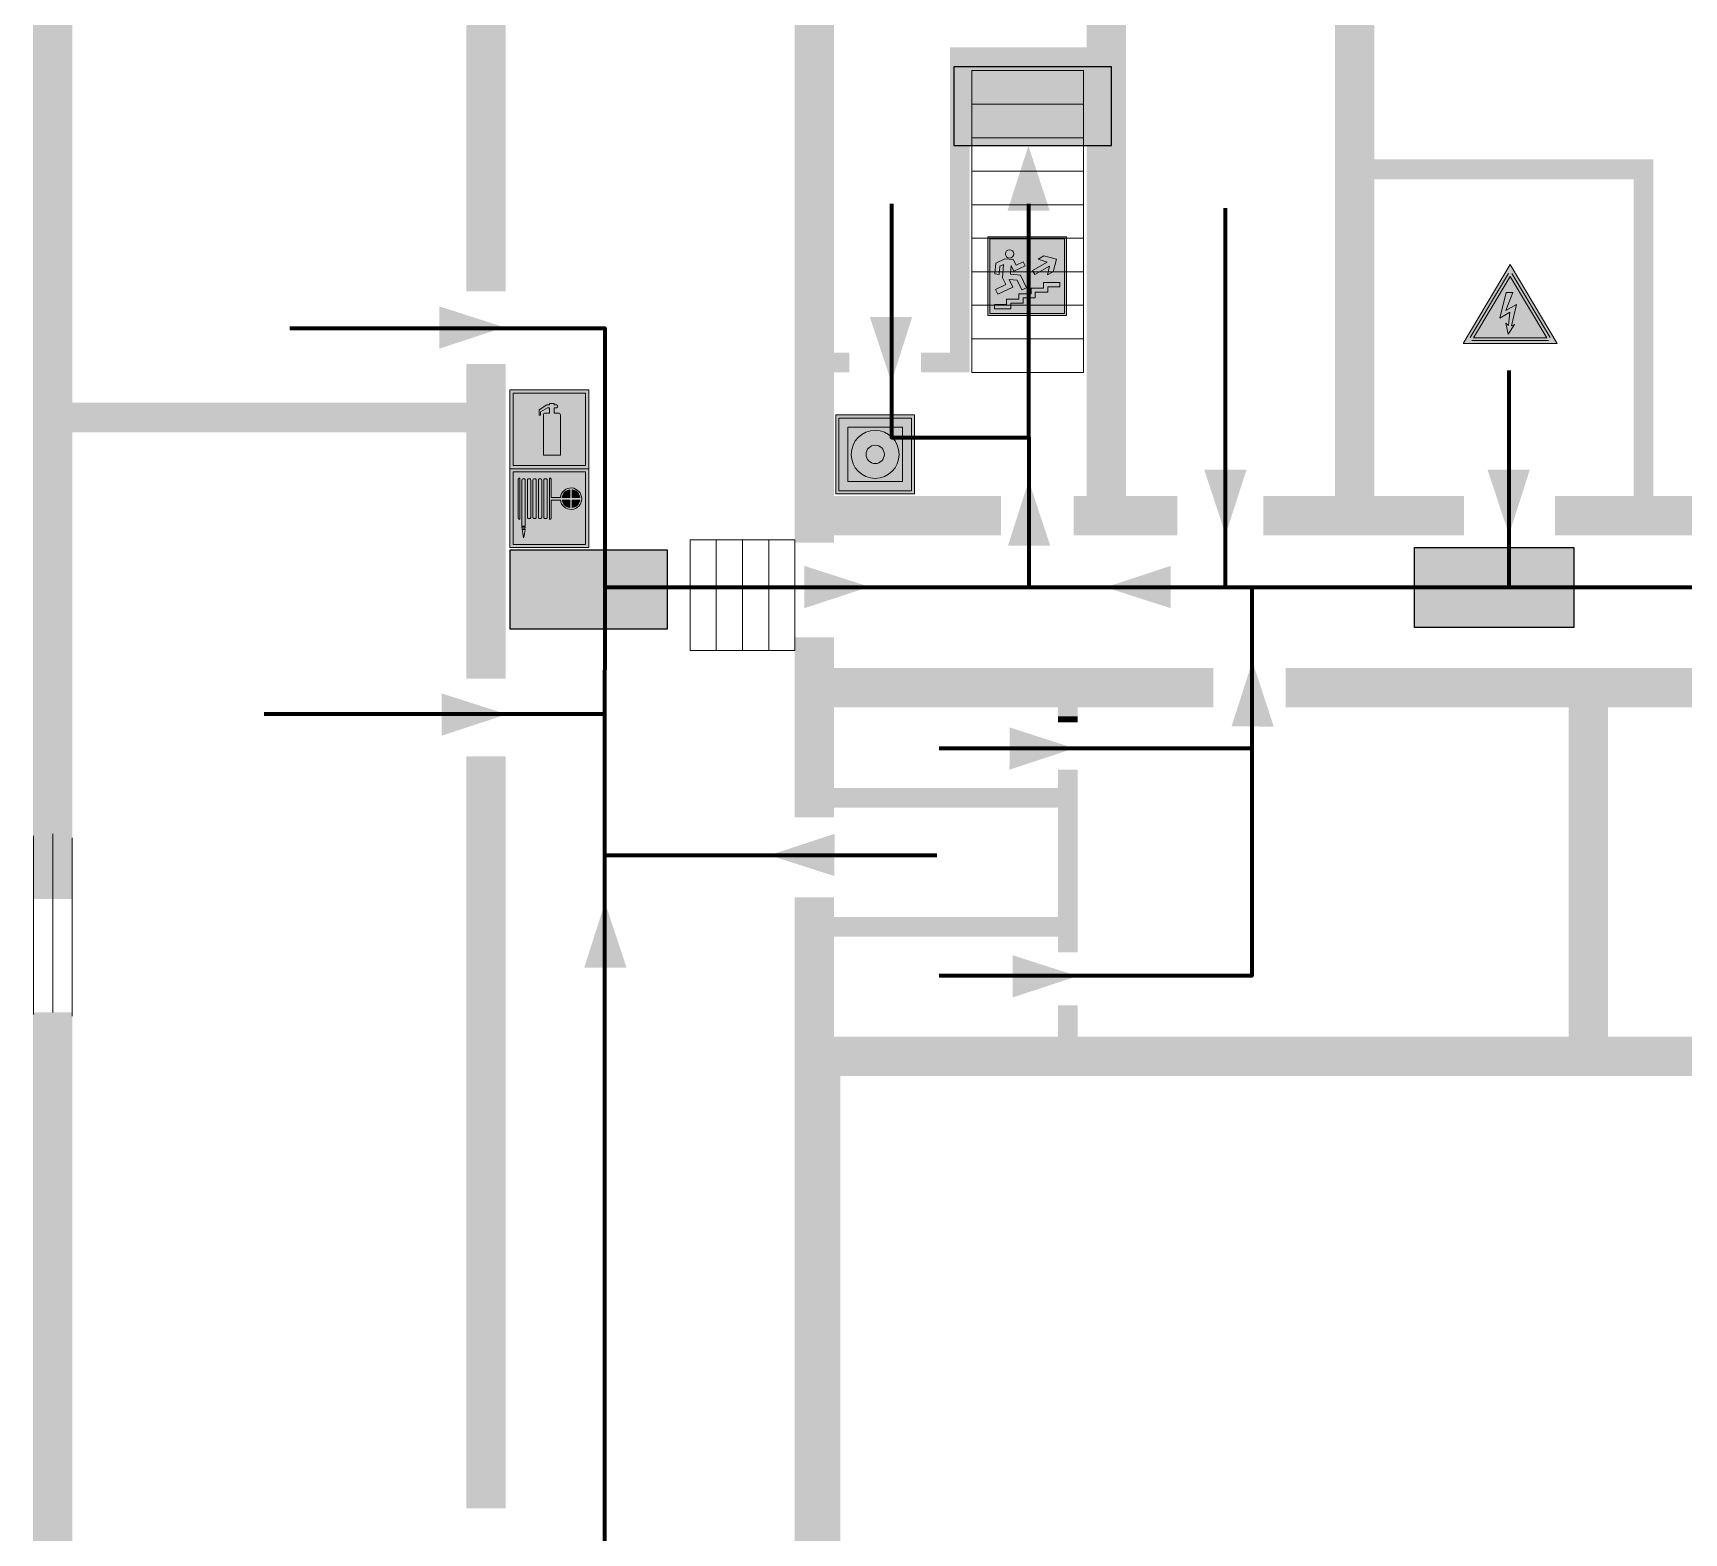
# Model space of a CAD drawing. Header units: millimetres. Extents: x 13810 to 67229, y 12374 to 21950.
# Drawn here: x 17937.4 to 18105, y 19979.2 to 20131.5 of the extents above; entities that cross this region are included whole.
import ezdxf

# ---------------------------------------------------------------- set-up
doc = ezdxf.new("R2010")
doc.units = ezdxf.units.MM
doc.layers.add('План_Штампы', color=7, linetype='Continuous')

# ---------------------------------------------------------------- blocks, each defined once
blk = doc.blocks.new('A$C32E8229D')
at = {"true_color": 0xffffff}
blk.add_hatch(color=7, dxfattribs=at).paths.add_polyline_path([(0, 0), (0, -8), (16, -8), (16, 0)])
h = blk.add_hatch(color=126)
h.paths.add_polyline_path([(0.2, -0.2), (15.8, -0.2), (15.8, -7.8), (0.2, -7.8)])
h.paths.add_polyline_path([(13.49, -2.05), (12.08, -2.05), (11.37, -2.63, 0.162397), (11.29, -2.84), (11.29, -3.63), (10.35, -3.63), (10.35, -4.05), (11.68, -4.05), (11.68, -3.48), (12.26, -4.28), (11.29, -5.1), (11.29, -6.78), (11.85, -6.78), (11.85, -5.44), (12.8, -4.64), (12.8, -5.94), (14.46, -5.94), (14.46, -5.39), (13.45, -5.39), (13.45, -3.97), (12.46, -2.59), (13.15, -2.59), (13.69, -3.34), (14.18, -3)], flags=16)
h.paths.add_polyline_path([(10.74, -1.82, 1), (11.8, -1.82, 1)], flags=16)
h.paths.add_polyline_path([(9.39, -3.59), (5.99, -3.59), (6.56, -3.03), (5.91, -3.03), (5.1, -3.83), (5.91, -4.64), (6.56, -4.64), (5.99, -4.09), (9.39, -4.09)], flags=16)
h.paths.add_polyline_path([(4.29, -1.08), (1.72, -1.08), (1.72, -6.6), (4.29, -6.6)], flags=16)
at = {"color": 126}
blk.add_lwpolyline([(16, -8), (0, -8), (0, 0), (16, 0)], close=True, dxfattribs=at)
blk = doc.blocks.new('вверх')
at = {"lineweight": 0, "true_color": 0xffffff}
h = blk.add_hatch(color=7, dxfattribs=at)
h.dxf.hatch_style = 1
h.paths.add_polyline_path([(40999.03, -4475.37), (41000.53, -4474.51), (40999.62, -4474.22), (41000.2, -4473.88), (41001.48, -4474.22), (41001.13, -4475.49), (41000.55, -4475.82), (41000.76, -4474.91), (40999.27, -4475.77)], flags=0)
h.paths.add_polyline_path([(40998.09, -4474.5), (40998.28, -4474.89), (40997.14, -4475.43), (40996.89, -4474.92), (40996.87, -4474.87), (40996.8, -4475.75), (40997.81, -4475.85), (40998.41, -4477.11), (40997.94, -4477.33), (40997.47, -4476.34), (40996.66, -4476.28), (40997.03, -4477.06), (40995.52, -4477.78), (40995.29, -4477.28), (40996.32, -4476.79), (40996, -4476.11), (40996.09, -4474.77), (40995.72, -4474.94), (40995.64, -4475.77), (40995.2, -4475.72), (40995.3, -4474.63), (40995.33, -4474.61), (40996.23, -4474.19), (40997.09, -4474.25), (40997.37, -4474.84)], flags=0)
h.paths.add_polyline_path([(40997.14, -4473.68, -1), (40996.29, -4473.68, -1)], flags=0)
h.paths.add_polyline_path([(41000.58, -4477.58), (41000.58, -4477.03), (41001.81, -4477.03), (41001.81, -4476.6), (41000.15, -4476.6), (41000.15, -4477.16), (40998.9, -4477.16), (40998.9, -4477.72), (40997.65, -4477.72), (40997.65, -4478.27), (40996.41, -4478.27), (40996.41, -4478.82), (40995.17, -4478.82), (40995.17, -4479.25), (40995.41, -4479.25), (40996.84, -4479.25), (40996.84, -4478.69), (40998.09, -4478.69), (40998.09, -4478.13), (40999.32, -4478.13), (40999.32, -4477.58)], flags=0)
h.paths.add_polyline_path([(41002.49, -4471.94), (40994.49, -4471.94), (40994.49, -4479.94), (41002.49, -4479.94)])
h.paths.add_polyline_path([(41002.28, -4479.72), (40994.69, -4479.72), (40994.69, -4472.14), (41002.28, -4472.14)], flags=16)
h.paths.add_polyline_path([(41001.81, -4476.6), (41001.81, -4477.03), (41000.58, -4477.03), (41000.58, -4477.58), (40999.32, -4477.58), (40999.32, -4478.13), (40998.09, -4478.13), (40998.09, -4478.69), (40996.84, -4478.69), (40996.84, -4479.25), (40995.17, -4479.25), (40995.17, -4478.82), (40996.41, -4478.82), (40996.41, -4478.27), (40997.65, -4478.27), (40997.65, -4477.72), (40998.9, -4477.72), (40998.9, -4477.16), (41000.15, -4477.16), (41000.15, -4476.6)], flags=0)
at = {"lineweight": 0}
h = blk.add_hatch(color=126, dxfattribs=at)
h.dxf.hatch_style = 1
h.paths.add_polyline_path([(40994.69, -4479.72), (41002.28, -4479.72), (41002.28, -4472.14), (40994.69, -4472.14)])
h.paths.add_polyline_path([(40999.03, -4475.37), (41000.53, -4474.51), (40999.62, -4474.22), (41000.2, -4473.88), (41001.48, -4474.22), (41001.13, -4475.49), (41000.55, -4475.82), (41000.76, -4474.91), (40999.27, -4475.77)], flags=16)
h.paths.add_polyline_path([(40997.09, -4474.25), (40997.37, -4474.84), (40998.09, -4474.5), (40998.28, -4474.89), (40997.14, -4475.43), (40996.89, -4474.92), (40996.87, -4474.87), (40996.8, -4475.75), (40997.81, -4475.85), (40998.41, -4477.11), (40997.94, -4477.33), (40997.47, -4476.34), (40996.66, -4476.28), (40997.03, -4477.06), (40995.52, -4477.78), (40995.29, -4477.28), (40996.32, -4476.79), (40996, -4476.11), (40996.09, -4474.77), (40995.72, -4474.94), (40995.64, -4475.77), (40995.2, -4475.72), (40995.3, -4474.63), (40995.33, -4474.61), (40996.23, -4474.19)], flags=16)
h.paths.add_polyline_path([(40996.29, -4473.68, -1), (40997.14, -4473.68, -1)], flags=16)
h.paths.add_polyline_path([(40997.65, -4477.72), (40998.9, -4477.72), (40998.9, -4477.16), (41000.15, -4477.16), (41000.15, -4476.6), (41001.81, -4476.6), (41001.81, -4477.03), (41000.58, -4477.03), (41000.58, -4477.58), (40999.32, -4477.58), (40999.32, -4478.13), (40998.09, -4478.13), (40998.09, -4478.69), (40996.84, -4478.69), (40996.84, -4479.25), (40995.17, -4479.25), (40995.17, -4478.82), (40996.41, -4478.82), (40996.41, -4478.27), (40997.65, -4478.27)], flags=16)
at = {"lineweight": 0, "true_color": 0xffffff}
h = blk.add_hatch(color=7, dxfattribs=at)
h.dxf.hatch_style = 1
h.paths.add_polyline_path([(40997.14, -4473.68, 1), (40996.29, -4473.68, 1)])
h.paths.add_polyline_path([(40998.28, -4474.89), (40998.09, -4474.5), (40997.37, -4474.84), (40997.09, -4474.25), (40996.23, -4474.19), (40995.33, -4474.61), (40995.3, -4474.63), (40995.2, -4475.72), (40995.64, -4475.77), (40995.72, -4474.94), (40996.09, -4474.77), (40996, -4476.11), (40996.32, -4476.79), (40995.29, -4477.28), (40995.52, -4477.78), (40997.03, -4477.06), (40996.66, -4476.28), (40997.47, -4476.34), (40997.94, -4477.33), (40998.41, -4477.11), (40997.81, -4475.85), (40996.8, -4475.75), (40996.87, -4474.87), (40996.89, -4474.92), (40997.14, -4475.43)])
h.paths.add_polyline_path([(40998.09, -4478.13), (40999.32, -4478.13), (40999.32, -4477.58), (41000.58, -4477.58), (41000.58, -4477.03), (41001.81, -4477.03), (41001.81, -4476.6), (41000.15, -4476.6), (41000.15, -4477.16), (40998.9, -4477.16), (40998.9, -4477.72), (40997.65, -4477.72), (40997.65, -4478.27), (40996.41, -4478.27), (40996.41, -4478.82), (40995.17, -4478.82), (40995.17, -4479.25), (40995.41, -4479.25), (40996.84, -4479.25), (40996.84, -4478.69), (40998.09, -4478.69)])
h.paths.add_polyline_path([(40999.03, -4475.37), (40999.27, -4475.77), (41000.76, -4474.91), (41000.55, -4475.82), (41001.13, -4475.49), (41001.48, -4474.22), (41000.2, -4473.88), (40999.62, -4474.22), (41000.53, -4474.51)])
at = {"color": 126, "lineweight": 0}
for points in [[(40994.49, -4471.94), (41002.49, -4471.94), (41002.49, -4479.94), (40994.49, -4479.94)], [(40994.69, -4472.14), (41002.28, -4472.14), (41002.28, -4479.72), (40994.69, -4479.72)]]:
    blk.add_lwpolyline(points, close=True, dxfattribs=at)
for points in [[(40996.89, -4474.92), (40997.14, -4475.43), (40998.28, -4474.89), (40998.09, -4474.5), (40997.37, -4474.84), (40997.09, -4474.25), (40996.23, -4474.19), (40995.33, -4474.61), (40995.3, -4474.63), (40995.2, -4475.72), (40995.64, -4475.77), (40995.72, -4474.94), (40996.09, -4474.77), (40996, -4476.11), (40996.32, -4476.79), (40995.29, -4477.28), (40995.52, -4477.78), (40997.03, -4477.06), (40996.66, -4476.28), (40997.47, -4476.34), (40997.94, -4477.33), (40998.41, -4477.11), (40997.81, -4475.85), (40996.8, -4475.75), (40996.87, -4474.87), (40996.89, -4474.92)], [(41001.48, -4474.22), (41001.13, -4475.49), (41000.55, -4475.82), (41000.76, -4474.91), (40999.27, -4475.77), (40999.03, -4475.37), (41000.53, -4474.51), (40999.62, -4474.22), (41000.2, -4473.88), (41001.48, -4474.22)], [(40995.41, -4479.25), (40995.17, -4479.25), (40995.17, -4478.82), (40996.41, -4478.82), (40996.41, -4478.27), (40997.65, -4478.27), (40997.65, -4477.72), (40998.9, -4477.72), (40998.9, -4477.16), (41000.15, -4477.16), (41000.15, -4476.6), (41001.81, -4476.6), (41001.81, -4477.03), (41000.58, -4477.03), (41000.58, -4477.58), (40999.32, -4477.58), (40999.32, -4478.13), (40998.09, -4478.13), (40998.09, -4478.69), (40996.84, -4478.69), (40996.84, -4479.25), (40995.17, -4479.25)]]:
    blk.add_lwpolyline(points, dxfattribs=at)
blk.add_circle((40996.71, -4473.68), 0.426, dxfattribs=at)
blk = doc.blocks.new('A$C7B4425F7')
at = {"true_color": 0xffffff}
blk.add_hatch(color=7, dxfattribs=at).paths.add_polyline_path([(0, 0), (-16, 0), (-16, -8), (0, -8)])
h = blk.add_hatch(color=126)
h.paths.add_polyline_path([(-0.2, -0.2), (-15.8, -0.2), (-15.8, -7.8), (-0.2, -7.8)])
h.paths.add_polyline_path([(-11.76, -2.03), (-11.76, -3.66), (-11.17, -3.66, -0.568275), (-11.17, -6.18), (-12.58, -6.18), (-12.58, -2.03)], flags=16)
h.paths.add_polyline_path([(-13.33, -4.12, -0.495768), (-13.59, -6.18), (-15.03, -6.18), (-15.03, -2.03), (-13.59, -2.03, -0.487973)], flags=16)
h.paths.add_polyline_path([(-10.25, -2.03), (-9.48, -2.03), (-9.48, -6.18), (-10.25, -6.18)], flags=16)
h.paths.add_polyline_path([(-13.84, -3.69), (-14.24, -3.69), (-14.24, -3.03), (-13.9, -3.03, -0.692621)], flags=0)
h.paths.add_polyline_path([(-9.15, -2.03), (-8.4, -2.03), (-8.04, -3.07), (-7.68, -2.03), (-6.93, -2.03), (-7.64, -4.1), (-6.93, -6.18), (-7.68, -6.18), (-8.04, -5.14), (-8.4, -6.18), (-9.15, -6.18), (-8.44, -4.1)], flags=16)
h.paths.add_polyline_path([(-11.76, -4.46), (-11.42, -4.46, -0.692621), (-11.36, -5.12), (-11.76, -5.12)], flags=0)
h.paths.add_polyline_path([(-13.9, -5.2), (-14.24, -5.2), (-14.24, -4.55), (-13.84, -4.55, -0.708038)], flags=0)
edge = h.paths.add_edge_path(flags=16)
edge.add_ellipse((-5.51, -4.08), major_axis=(0, 2.05), ratio=0.586184, start_angle=0, end_angle=360)
edge = h.paths.add_edge_path(flags=0)
edge.add_ellipse((-5.51, -4.08), major_axis=(0, 1.14), ratio=0.454828, start_angle=0, end_angle=360)
h.paths.add_polyline_path([(-4.13, -4.96, 0.377264), (-3.48, -4.52, 0.0555), (-3.16, -2.03), (-1.66, -2.03), (-1.66, -4.96), (-0.96, -4.96), (-0.96, -7.01), (-1.75, -7.01), (-1.75, -6.18), (-3.3, -6.18), (-3.3, -7.02), (-4.13, -7.02)], flags=16)
h.paths.add_polyline_path([(-2.73, -2.91), (-2.28, -2.91), (-2.28, -4.96), (-3.05, -4.96, 0.079136)], flags=0)
at = {"color": 126}
blk.add_lwpolyline([(-16, -8), (0, -8), (0, 0), (-16, 0)], close=True, dxfattribs=at)
blk = doc.blocks.new('A$C54414219')
at = {"true_color": 0xffffff}
h = blk.add_hatch(color=7, dxfattribs=at)
h.paths.add_polyline_path([(2.39, -9.45), (2.39, -18.3), (11.23, -18.3), (11.23, -9.45)], flags=0)
h.paths.add_polyline_path([(10.71, -13.87, -1), (2.92, -13.87, -1)], flags=0)
h.paths.add_polyline_path([(8.3, -13.87, -1), (5.33, -13.87, -1)], flags=0)
h.paths.add_polyline_path([(0.41, -7.47), (0.41, -20.27), (13.21, -20.27), (13.21, -7.47)])
h.paths.add_polyline_path([(0.92, -19.77), (12.71, -19.77), (12.71, -7.98), (0.92, -7.98)], flags=16)
h.paths.add_polyline_path([(11.23, -9.45), (11.23, -18.3), (2.39, -18.3), (2.39, -9.45)], flags=0)
at = {"lineweight": 5}
h = blk.add_hatch(color=242, dxfattribs=at)
h.paths.add_polyline_path([(12.71, -7.98), (0.92, -7.98), (0.92, -19.77), (12.71, -19.77)])
h.paths.add_polyline_path([(11.23, -18.3), (2.39, -18.3), (2.39, -9.45), (11.23, -9.45)], flags=16)
h.paths.add_polyline_path([(10.71, -13.87, -1), (2.92, -13.87, -1)], flags=0)
h.paths.add_polyline_path([(8.3, -13.87, -1), (5.33, -13.87, -1)], flags=0)
at = {"true_color": 0xffffff}
h = blk.add_hatch(color=7, dxfattribs=at)
h.paths.add_polyline_path([(2.39, -9.45), (2.39, -18.3), (11.23, -18.3), (11.23, -9.45)])
h.paths.add_polyline_path([(10.71, -13.87, -1), (2.92, -13.87, -1)], flags=16)
h.paths.add_polyline_path([(8.3, -13.87, -1), (5.33, -13.87, -1)], flags=0)
at = {"lineweight": 5}
h = blk.add_hatch(color=242, dxfattribs=at)
h.paths.add_polyline_path([(2.92, -13.87, 1), (10.71, -13.87, 1)])
h.paths.add_polyline_path([(8.3, -13.87, -1), (5.33, -13.87, -1)], flags=16)
at = {"color": 242, "lineweight": 5}
for p, q in [((0.41, -20.27), (0.41, -7.47)), ((0.41, -7.47), (13.21, -7.47)), ((0.41, -7.47), (13.21, -7.47)), ((13.21, -20.27), (13.21, -7.47)), ((0.41, -20.27), (13.21, -20.27))]:
    blk.add_line(p, q, dxfattribs=at)
for points in [[(0.92, -7.98), (12.71, -7.98), (12.71, -19.77), (0.92, -19.77)], [(2.39, -9.45), (11.23, -9.45), (11.23, -18.3), (2.39, -18.3)]]:
    blk.add_lwpolyline(points, close=True, dxfattribs=at)
for radius in [3.89, 1.49]:
    blk.add_circle((6.81, -13.87), radius, dxfattribs=at)
blk = doc.blocks.new('A$C3E6D3DDE')
at = {"lineweight": 5}
h = blk.add_hatch(color=40, dxfattribs=at)
h.paths.add_polyline_path([(24.1, 1.45), (16.46, -11.35), (31.74, -11.35)])
h.paths.add_polyline_path([(24.09, -0.46), (30.03, -10.41), (18.14, -10.41)], flags=16)
h.paths.add_polyline_path([(24.54, -3.08), (23.41, -6.02), (25.13, -5.01), (24.33, -8.5), (24.82, -8.27), (23.79, -9.86), (23.4, -8.04), (23.8, -8.43), (24.04, -6.29), (22.39, -7.25), (23.44, -3.08)], flags=0)
h = blk.add_hatch(color=256, dxfattribs=at)
h.paths.add_polyline_path([(24.37, 0.03, 0.567511), (23.82, 0.03), (17.59, -10.4, 0.582454), (17.86, -10.88), (30.32, -10.88, 0.582149), (30.6, -10.4)])
h.paths.add_polyline_path([(24.09, -0.46), (18.14, -10.41), (30.03, -10.41)], flags=16)
h.paths.add_polyline_path([(24.54, -3.08), (23.41, -6.02), (25.13, -5.01), (24.33, -8.5), (24.82, -8.27), (23.79, -9.86), (23.4, -8.04), (23.8, -8.43), (24.04, -6.29), (22.39, -7.25), (23.44, -3.08)], flags=0)
h = blk.add_hatch(color=40, dxfattribs=at)
h.paths.add_polyline_path([(24.09, -0.46), (18.14, -10.41), (30.03, -10.41)])
h.paths.add_polyline_path([(24.82, -8.27), (23.79, -9.86), (23.4, -8.04), (23.8, -8.43), (24.04, -6.29), (22.39, -7.25), (23.44, -3.08), (24.54, -3.08), (23.41, -6.02), (25.13, -5.01), (24.33, -8.5)], flags=16)
at = {"color": 40, "lineweight": 5}
for p, q in [((16.46, -11.35), (24.1, 1.45)), ((24.1, 1.45), (31.74, -11.35))]:
    blk.add_line(p, q, dxfattribs=at)
at = {"lineweight": 5}
for p, q in [((17.59, -10.4), (23.82, 0.03)), ((24.37, 0.03), (30.6, -10.4)), ((18.14, -10.41), (24.09, -0.46)), ((24.09, -0.46), (30.03, -10.41)), ((23.44, -3.08), (22.39, -7.25)), ((23.41, -6.02), (24.54, -3.08)), ((25.13, -5.01), (23.41, -6.02)), ((24.54, -3.08), (23.44, -3.08)), ((24.33, -8.5), (25.13, -5.01)), ((22.39, -7.25), (24.04, -6.29)), ((23.8, -8.43), (23.4, -8.04)), ((23.4, -8.04), (23.79, -9.86)), ((24.04, -6.29), (23.8, -8.43)), ((18.14, -10.41), (30.03, -10.41)), ((23.79, -9.86), (24.82, -8.27)), ((24.82, -8.27), (24.33, -8.5)), ((17.86, -10.88), (30.32, -10.88))]:
    blk.add_line(p, q, dxfattribs=at)
at = {"color": 50, "lineweight": 5}
blk.add_line((31.74, -11.35), (16.46, -11.35), dxfattribs=at)
blk = doc.blocks.new('A$C37112FD5')
at = {"true_color": 0xf5f5ff}
h = blk.add_hatch(color=7, dxfattribs=at)
h.dxf.hatch_style = 1
h.paths.add_polyline_path([(12.8, -7.4), (0, -7.4), (0, -20.2), (12.8, -20.2)])
h.paths.add_polyline_path([(12.29, -7.91), (12.29, -19.69), (0.51, -19.69), (0.51, -7.91)], flags=16)
h.paths.add_polyline_path([(4.98, -9.04, -0.42597), (5.17, -9.22), (5.17, -12.25), (5.17, -15.29, -0.432244), (4.98, -15.47), (4.83, -15.47, -0.42597), (4.64, -15.29), (4.64, -12.25), (4.64, -9.22, -0.432244), (4.83, -9.04)], flags=0)
h.paths.add_polyline_path([(4.28, -9.22), (4.28, -12.25), (4.28, -15.29, -0.432244), (4.09, -15.47), (3.94, -15.47, -0.42597), (3.75, -15.29), (3.75, -12.25), (3.75, -9.22, -0.432244), (3.94, -9.04), (4.09, -9.04, -0.42597)], flags=0)
h.paths.add_polyline_path([(5.72, -9.04), (5.87, -9.04, -0.42597), (6.06, -9.22), (6.06, -12.25), (6.06, -15.29, -0.432244), (5.87, -15.47), (5.72, -15.47, -0.42597), (5.53, -15.29), (5.53, -12.25), (5.53, -9.22, -0.432244)], flags=0)
h.paths.add_polyline_path([(6.42, -8.9), (6.5, -8.9, -0.42597), (6.69, -9.08), (6.69, -12.03), (8.21, -12.03, -15.824349), (8.21, -12.47), (6.69, -12.47), (6.69, -15.42, -0.432244), (6.5, -15.6), (6.42, -15.6)], flags=0)
h.paths.add_polyline_path([(3.39, -9.22), (3.39, -12.25), (3.39, -15.29, -0.432244), (3.2, -15.47), (3.05, -15.47, -0.42597), (2.85, -15.29), (2.85, -12.25), (2.85, -9.22, -0.432244), (3.05, -9.04), (3.2, -9.04, -0.42597)], flags=0)
h.paths.add_polyline_path([(2.5, -9.22), (2.5, -16.71), (1.96, -16.71), (1.96, -9.22, -0.432244), (2.15, -9.04), (2.31, -9.04, -0.42597)], flags=0)
h.paths.add_polyline_path([(1.61, -8.9), (1.61, -15.6), (1.57, -15.6, -0.42597), (1.37, -15.42), (1.37, -12.03), (1.37, -9.09, -0.432244), (1.57, -8.9)], flags=0)
h.paths.add_polyline_path([(9.76, -10.81), (9.76, -12.03), (8.49, -12.03, -0.336371)], flags=0)
h.paths.add_polyline_path([(8.49, -12.47), (9.76, -12.47), (9.76, -13.7, -0.336371)], flags=0)
h.paths.add_polyline_path([(10.11, -10.81, -0.336371), (11.38, -12.03), (10.11, -12.03)], flags=0)
h.paths.add_polyline_path([(10.11, -12.47), (11.38, -12.47, -0.336371), (10.11, -13.7)], flags=0)
h.paths.add_polyline_path([(2.5, -16.84), (2.5, -17.05), (1.97, -17.05), (1.97, -16.84)], flags=0)
h.paths.add_polyline_path([(2.5, -17.24, -0.033778), (2.24, -18.6, -0.033778), (1.97, -17.24)], flags=0)
h = blk.add_hatch(color=242)
h.dxf.hatch_style = 1
h.paths.add_polyline_path([(12.29, -7.91), (0.51, -7.91), (0.51, -19.69), (12.29, -19.69)])
h.paths.add_polyline_path([(6.42, -15.6), (6.42, -8.9), (6.5, -8.9, -0.42597), (6.69, -9.08), (6.69, -12.03), (8.21, -12.03, -15.824349), (8.21, -12.47), (6.69, -12.47), (6.69, -15.42, -0.432244), (6.5, -15.6)], flags=16)
h.paths.add_polyline_path([(5.87, -15.47), (5.72, -15.47, -0.42597), (5.53, -15.29), (5.53, -12.25), (5.53, -9.22, -0.432244), (5.72, -9.04), (5.87, -9.04, -0.42597), (6.06, -9.22), (6.06, -12.25), (6.06, -15.29, -0.432244)], flags=16)
h.paths.add_polyline_path([(4.98, -15.47), (4.83, -15.47, -0.42597), (4.64, -15.29), (4.64, -12.25), (4.64, -9.22, -0.432244), (4.83, -9.04), (4.98, -9.04, -0.42597), (5.17, -9.22), (5.17, -12.25), (5.17, -15.29, -0.432244)], flags=16)
h.paths.add_polyline_path([(4.09, -15.47), (3.94, -15.47, -0.42597), (3.75, -15.29), (3.75, -12.25), (3.75, -9.22, -0.432244), (3.94, -9.04), (4.09, -9.04, -0.42597), (4.28, -9.22), (4.28, -12.25), (4.28, -15.29, -0.432244)], flags=16)
h.paths.add_polyline_path([(3.2, -15.47), (3.05, -15.47, -0.42597), (2.85, -15.29), (2.85, -12.25), (2.85, -9.22, -0.432244), (3.05, -9.04), (3.2, -9.04, -0.42597), (3.39, -9.22), (3.39, -12.25), (3.39, -15.29, -0.432244)], flags=16)
h.paths.add_polyline_path([(2.5, -17.05), (1.97, -17.05), (1.97, -16.84), (2.5, -16.84)], flags=16)
h.paths.add_polyline_path([(2.5, -17.24, -0.033778), (2.24, -18.6, -0.033778), (1.97, -17.24)], flags=16)
h.paths.add_polyline_path([(2.5, -16.71), (1.96, -16.71), (1.96, -9.22, -0.432244), (2.15, -9.04), (2.31, -9.04, -0.42597), (2.5, -9.22)], flags=16)
h.paths.add_polyline_path([(1.61, -15.6), (1.57, -15.6, -0.42597), (1.37, -15.42), (1.37, -12.03), (1.37, -9.09, -0.432244), (1.57, -8.9), (1.61, -8.9)], flags=16)
h.paths.add_polyline_path([(8.49, -12.47), (9.76, -12.47), (9.76, -13.7, -0.336371)], flags=0)
h.paths.add_polyline_path([(10.11, -13.7), (10.11, -12.47), (11.38, -12.47, -0.336371)], flags=0)
h.paths.add_polyline_path([(8.49, -12.03, -0.336371), (9.76, -10.81), (9.76, -12.03)], flags=0)
h.paths.add_polyline_path([(10.11, -12.03), (10.11, -10.81, -0.336371), (11.38, -12.03)], flags=0)
h = blk.add_hatch(color=7, dxfattribs=at)
h.dxf.hatch_style = 1
h.paths.add_polyline_path([(1.61, -8.9), (1.57, -8.9, 0.432244), (1.37, -9.09), (1.37, -12.03), (1.37, -15.42, 0.42597), (1.57, -15.6), (1.61, -15.6)])
h.paths.add_polyline_path([(2.5, -9.22, 0.42597), (2.31, -9.04), (2.15, -9.04, 0.432244), (1.96, -9.22), (1.96, -16.71), (2.5, -16.71)])
h.paths.add_polyline_path([(2.5, -16.84), (1.97, -16.84), (1.97, -17.05), (2.5, -17.05)])
h.paths.add_polyline_path([(2.5, -17.24), (1.97, -17.24, 0.033778), (2.24, -18.6, 0.033778)])
h.paths.add_polyline_path([(3.39, -12.25), (3.39, -9.22, 0.42597), (3.2, -9.04), (3.05, -9.04, 0.432244), (2.85, -9.22), (2.85, -12.25), (2.85, -15.29, 0.42597), (3.05, -15.47), (3.2, -15.47, 0.432244), (3.39, -15.29)])
h.paths.add_polyline_path([(4.28, -12.25), (4.28, -9.22, 0.42597), (4.09, -9.04), (3.94, -9.04, 0.432244), (3.75, -9.22), (3.75, -12.25), (3.75, -15.29, 0.42597), (3.94, -15.47), (4.09, -15.47, 0.432244), (4.28, -15.29)])
h.paths.add_polyline_path([(5.17, -12.25), (5.17, -9.22, 0.42597), (4.98, -9.04), (4.83, -9.04, 0.432244), (4.64, -9.22), (4.64, -12.25), (4.64, -15.29, 0.42597), (4.83, -15.47), (4.98, -15.47, 0.432244), (5.17, -15.29)])
h.paths.add_polyline_path([(6.06, -12.25), (6.06, -9.22, 0.42597), (5.87, -9.04), (5.72, -9.04, 0.432244), (5.53, -9.22), (5.53, -12.25), (5.53, -15.29, 0.42597), (5.72, -15.47), (5.87, -15.47, 0.432244), (6.06, -15.29)])
h.paths.add_polyline_path([(6.69, -12.47), (8.21, -12.47, 15.824349), (8.21, -12.03), (6.69, -12.03), (6.69, -9.08, 0.42597), (6.5, -8.9), (6.42, -8.9), (6.42, -15.6), (6.5, -15.6, 0.432244), (6.69, -15.42)])
h.paths.add_polyline_path([(8.49, -12.47), (9.76, -12.47), (9.76, -13.7, -0.336371)], flags=16)
h.paths.add_polyline_path([(8.49, -12.03, -0.336371), (9.76, -10.81), (9.76, -12.03)], flags=16)
h.paths.add_polyline_path([(10.11, -12.47), (11.38, -12.47, -0.336371), (10.11, -13.7)], flags=16)
h.paths.add_polyline_path([(10.11, -12.03), (10.11, -10.81, -0.336371), (11.38, -12.03)], flags=16)
h = blk.add_hatch(color=242)
h.dxf.hatch_style = 1
h.paths.add_polyline_path([(9.76, -10.81, 0.336371), (8.49, -12.03), (9.76, -12.03)])
h.paths.add_polyline_path([(10.11, -10.81), (10.11, -12.03), (11.38, -12.03, 0.336371)])
h.paths.add_polyline_path([(11.38, -12.47), (10.11, -12.47), (10.11, -13.7, 0.336371)])
h.paths.add_polyline_path([(9.76, -12.47), (8.49, -12.47, 0.336371), (9.76, -13.7)])
at = {"color": 242, "lineweight": 5}
for p, q in [((0, -20.2), (0, -7.4)), ((0, -7.4), (12.8, -7.4)), ((12.8, -20.2), (12.8, -7.4)), ((1.37, -12.03), (1.37, -9.08)), ((1.57, -8.9), (1.61, -8.9)), ((1.61, -8.9), (1.61, -15.6)), ((1.96, -16.71), (1.96, -9.22)), ((2.15, -9.04), (2.31, -9.04)), ((2.5, -16.71), (2.5, -9.22)), ((2.85, -12.25), (2.85, -9.22)), ((3.05, -9.04), (3.2, -9.04)), ((3.39, -12.25), (3.39, -9.22)), ((3.75, -12.25), (3.75, -9.22)), ((3.94, -9.04), (4.09, -9.04)), ((4.28, -12.25), (4.28, -9.22)), ((4.64, -12.25), (4.64, -9.22)), ((4.83, -9.04), (4.98, -9.04)), ((5.17, -12.25), (5.17, -9.22)), ((5.53, -12.25), (5.53, -9.22)), ((5.72, -9.04), (5.87, -9.04)), ((6.06, -12.25), (6.06, -9.22)), ((6.42, -8.9), (6.42, -15.6)), ((6.5, -8.9), (6.42, -8.9)), ((6.69, -12.03), (6.69, -9.08)), ((1.37, -12.03), (1.37, -15.42)), ((2.85, -12.25), (2.85, -15.29)), ((3.39, -12.25), (3.39, -15.29)), ((3.75, -12.25), (3.75, -15.29)), ((4.28, -12.25), (4.28, -15.29)), ((4.64, -12.25), (4.64, -15.29)), ((5.17, -12.25), (5.17, -15.29)), ((5.53, -12.25), (5.53, -15.29)), ((6.06, -12.25), (6.06, -15.29)), ((8.21, -12.03), (6.69, -12.03)), ((8.21, -12.47), (6.69, -12.47)), ((6.69, -12.47), (6.69, -15.42)), ((9.76, -12.03), (8.49, -12.03)), ((9.76, -12.47), (8.49, -12.47)), ((9.76, -10.81), (9.76, -12.03)), ((9.76, -12.47), (9.76, -13.7)), ((10.11, -10.81), (10.11, -12.03)), ((11.38, -12.03), (10.11, -12.03)), ((11.38, -12.47), (10.11, -12.47)), ((10.11, -12.47), (10.11, -13.7)), ((1.57, -15.6), (1.61, -15.6)), ((3.05, -15.47), (3.2, -15.47)), ((3.94, -15.47), (4.09, -15.47)), ((4.83, -15.47), (4.98, -15.47)), ((5.72, -15.47), (5.87, -15.47)), ((6.42, -15.6), (6.5, -15.6)), ((1.96, -16.71), (2.5, -16.71)), ((1.97, -16.84), (2.5, -16.84)), ((1.97, -17.05), (1.97, -16.84)), ((2.5, -17.05), (1.97, -17.05)), ((1.97, -17.24), (2.5, -17.24)), ((2.5, -16.84), (2.5, -17.05)), ((0, -20.2), (12.8, -20.2))]:
    blk.add_line(p, q, dxfattribs=at)
blk.add_lwpolyline([(0.51, -7.91), (12.29, -7.91), (12.29, -19.69), (0.51, -19.69)], close=True, dxfattribs=at)
for centre, radius, start, end in [((1.56, -9.09), 0.182, 87.1027, 180.6071), ((2.15, -9.22), 0.182, 87.1027, 180.6071), ((2.32, -9.22), 0.182, 359.3929, 92.8973), ((3.04, -9.22), 0.182, 87.1027, 180.6071), ((3.21, -9.22), 0.182, 359.3929, 92.8973), ((3.93, -9.22), 0.182, 87.1027, 180.6071), ((4.1, -9.22), 0.182, 359.3929, 92.8973), ((4.82, -9.22), 0.182, 87.1027, 180.6071), ((4.99, -9.22), 0.182, 359.3929, 92.8973), ((5.71, -9.22), 0.182, 87.1027, 180.6071), ((5.88, -9.22), 0.182, 359.3929, 92.8973), ((6.51, -9.09), 0.182, 359.3929, 92.8973), ((9.93, -12.25), 1.74, 187.2319, 172.7681), ((9.93, -12.25), 1.46, 96.9927, 171.3585), ((9.93, -12.25), 1.46, 188.6415, 263.0073), ((9.93, -12.25), 1.46, 8.6415, 83.0073), ((9.93, -12.25), 1.46, 276.9927, 351.3585), ((1.56, -15.42), 0.182, 179.3929, 272.8973), ((3.04, -15.29), 0.182, 179.3929, 272.8973), ((3.21, -15.29), 0.182, 267.1027, 0.6071), ((3.93, -15.29), 0.182, 179.3929, 272.8973), ((4.1, -15.29), 0.182, 267.1027, 0.6071), ((4.82, -15.29), 0.182, 179.3929, 272.8973), ((4.99, -15.29), 0.182, 267.1027, 0.6071), ((5.71, -15.29), 0.182, 179.3929, 272.8973), ((5.88, -15.29), 0.182, 267.1027, 0.6071), ((6.51, -15.42), 0.182, 267.1027, 0.6071), ((12.17, -15.98), 10.27, 187.041, 194.7793), ((-7.7, -15.98), 10.27, 345.2207, 352.959)]:
    blk.add_arc(centre, radius, start, end, dxfattribs=at)
blk = doc.blocks.new('A$C3AD82952')
at = {"true_color": 0xf5f5ff}
h = blk.add_hatch(color=7, dxfattribs=at)
h.dxf.hatch_style = 1
h.paths.add_polyline_path([(8.21, 8.73, 0.414214), (7.89, 9.05), (7.22, 9.05), (7.22, 9.92), (7.59, 9.92, 1), (7.57, 10.36), (7.22, 10.36), (7.22, 10.6), (6.43, 10.6), (6.43, 10.36), (6.01, 10.36), (4.74, 9.59), (4.74, 8.69), (4.98, 8.73), (4.98, 9.26), (6.12, 9.91), (6.43, 9.91), (6.43, 9.05), (5.76, 9.05, 0.414214), (5.44, 8.73), (5.44, 2.2), (8.21, 2.2)], flags=0)
h.paths.add_polyline_path([(12.8, 12.8), (0, 12.8), (0, 0), (12.8, 0)])
h.paths.add_polyline_path([(0.51, 12.29), (12.29, 12.29), (12.29, 0.51), (0.51, 0.51)], flags=16)
h.paths.add_polyline_path([(4.74, 9.59), (6.01, 10.36), (6.43, 10.36), (6.43, 10.6), (7.22, 10.6), (7.22, 10.36), (7.59, 10.36, -0.94586), (7.59, 9.92), (7.22, 9.92), (7.22, 9.05), (7.89, 9.05, -0.414214), (8.21, 8.73), (8.21, 2.2), (5.44, 2.2), (5.44, 8.73, -0.414214), (5.76, 9.05), (6.43, 9.05), (6.43, 9.91), (6.12, 9.91), (4.98, 9.26), (4.98, 8.73), (4.74, 8.69)], flags=0)
h = blk.add_hatch(color=242)
h.dxf.hatch_style = 1
h.paths.add_polyline_path([(12.29, 12.29), (0.51, 12.29), (0.51, 0.51), (12.29, 0.51)])
h.paths.add_polyline_path([(4.74, 8.69), (4.74, 9.59), (6.01, 10.36), (6.43, 10.36), (6.43, 10.6), (7.22, 10.6), (7.22, 10.36), (7.59, 10.36, -0.94586), (7.59, 9.92), (7.22, 9.92), (7.22, 9.05), (7.89, 9.05, -0.414214), (8.21, 8.73), (8.21, 2.2), (5.44, 2.2), (5.44, 8.73, -0.414214), (5.76, 9.05), (6.43, 9.05), (6.43, 9.91), (6.12, 9.91), (4.98, 9.26), (4.98, 8.73)], flags=16)
h = blk.add_hatch(color=7, dxfattribs=at)
h.dxf.hatch_style = 1
h.paths.add_polyline_path([(8.21, 8.73, 0.414214), (7.89, 9.05), (7.22, 9.05), (7.22, 9.92), (7.59, 9.92, 1), (7.57, 10.36), (7.22, 10.36), (7.22, 10.6), (6.43, 10.6), (6.43, 10.36), (6.01, 10.36), (4.74, 9.59), (4.74, 8.69), (4.98, 8.73), (4.98, 9.26), (6.12, 9.91), (6.43, 9.91), (6.43, 9.05), (5.76, 9.05, 0.414214), (5.44, 8.73), (5.44, 2.2), (8.21, 2.2)])
at = {"color": 242, "lineweight": 5}
for p, q in [((0, 0), (0, 12.8)), ((0, 12.8), (12.8, 12.8)), ((12.8, 0), (12.8, 12.8)), ((6.01, 10.36), (4.74, 9.59)), ((4.74, 9.59), (4.74, 8.69)), ((4.74, 8.69), (4.98, 8.73)), ((4.98, 9.26), (6.12, 9.91)), ((4.98, 8.73), (4.98, 9.26)), ((5.44, 2.2), (5.44, 8.73)), ((5.76, 9.05), (6.43, 9.05)), ((6.01, 10.36), (6.43, 10.36)), ((6.12, 9.91), (6.43, 9.91)), ((7.22, 10.6), (6.43, 10.6)), ((6.43, 10.6), (6.43, 10.36)), ((6.43, 9.91), (6.43, 9.05)), ((7.22, 10.36), (7.22, 10.6)), ((7.59, 10.36), (7.22, 10.36)), ((7.22, 9.05), (7.22, 9.92)), ((7.59, 9.92), (7.22, 9.92)), ((7.89, 9.05), (7.22, 9.05)), ((8.21, 2.2), (8.21, 8.73)), ((0, 0), (12.8, 0)), ((5.44, 2.2), (8.21, 2.2))]:
    blk.add_line(p, q, dxfattribs=at)
blk.add_lwpolyline([(0.51, 12.29), (12.29, 12.29), (12.29, 0.51), (0.51, 0.51)], close=True, dxfattribs=at)
for centre, radius, start, end in [((5.76, 8.73), 0.32, 90, 180), ((7.58, 10.14), 0.223, 273.1875, 86.8125), ((7.89, 8.73), 0.32, 0, 90)]:
    blk.add_arc(centre, radius, start, end, dxfattribs=at)

msp = doc.modelspace()

# ---------------------------------------------------------------- linework, layer by layer
at = {"lineweight": 100, "const_width": 4}
for points in [[(17939.37, 20043.58), (17939.37, 20141.95), (17992.96, 20141.95)], [(17983.36, 20141.95), (17983.36, 20105.25)], [(18035.64, 20082.48), (18016.7, 20082.48), (18016.7, 20079.76), (18016.7, 20141.95)], [(18046.33, 20137.51), (18046.33, 20082.48)], [(18071.55, 20137.51), (18071.55, 20082.48)], [(17983.36, 20097.89), (17983.36, 20071.52)], [(18053.54, 20082.48), (18043.03, 20082.48)], [(18082.63, 20082.48), (18062.26, 20082.48)], [(18145.38, 20082.48), (18091.87, 20082.48)], [(17983.36, 20071.52), (17983.36, 20065.94)], [(18016.7, 20070.13), (18016.7, 20051.87)], [(18016.7, 20065.03), (18029.04, 20065.03)], [(18027.16, 20065.03), (18057.21, 20065.03)], [(18064.55, 20065.03), (18106.59, 20065.03)], [(18095.27, 20065.03), (18095.27, 20027.61)], [(17983.36, 20058.05), (17983.36, 19981.73)], [(18016.7, 20043.75), (18016.7, 20037.34)], [(18016.7, 20037.49), (18016.7, 19934.57), (18013.39, 19934.57)], [(18061.67, 20027.61), (18017.32, 20027.61), (18017.32, 19934.57), (17939.37, 19934.57), (17939.37, 20032.07)], [(18284.62, 19974.41), (18284.62, 19934.57), (18208.13, 19934.57), (18208.13, 20027.61), (18061.67, 20027.61)]]:
    msp.add_lwpolyline(points, dxfattribs=at)
at = {"lineweight": 0}
for points, const_width in [([(18027.53, 20098.05), (18031.45, 20098.05), (18031.45, 20129.02), (18045.07, 20129.02)], 2), ([(18073.05, 20117.64), (18100.87, 20117.64), (18100.87, 20083.28)], 2), ([(18016.93, 20098.05), (18020.25, 20098.05)], 2), ([(17983.56, 20092.45), (17940.48, 20092.45)], 3), ([(18042.43, 20062.11), (18042.43, 20064.5)], 2), ([(18042.43, 20061.52), (18042.43, 20062.11)], 2), ([(18042.43, 20038.19), (18042.43, 20056.72)], 2), ([(18042.43, 20053.86), (18017.73, 20053.86)], 2), ([(18018.11, 20040.75), (18042.43, 20040.75)], 2), ([(18042.43, 20028.54), (18042.43, 20032.79)], 2)]:
    msp.add_lwpolyline(points, dxfattribs=dict(at, const_width=const_width))
for points in [[(18032.67, 20124.26), (18044.01, 20124.26), (18044.01, 20127.66), (18032.67, 20127.66)], [(18032.67, 20120.85), (18044.01, 20120.85), (18044.01, 20124.26), (18032.67, 20124.26)], [(18032.67, 20117.45), (18044.01, 20117.45), (18044.01, 20120.85), (18032.67, 20120.85)], [(18032.67, 20114.05), (18044.01, 20114.05), (18044.01, 20117.45), (18032.67, 20117.45)], [(18032.67, 20110.64), (18044.01, 20110.64), (18044.01, 20114.05), (18032.67, 20114.05)], [(18032.67, 20107.24), (18044.01, 20107.24), (18044.01, 20110.64), (18032.67, 20110.64)], [(18032.67, 20103.84), (18044.01, 20103.84), (18044.01, 20107.24), (18032.67, 20107.24)], [(18032.67, 20100.44), (18044.01, 20100.44), (18044.01, 20103.84), (18032.67, 20103.84)], [(18032.67, 20097.03), (18044.01, 20097.03), (18044.01, 20100.44), (18032.67, 20100.44)], [(18004.07, 20080.04), (18006.73, 20080.04), (18006.73, 20068.82), (18004.07, 20068.82)], [(18006.73, 20080.04), (18009.39, 20080.04), (18009.39, 20068.82), (18006.73, 20068.82)], [(18009.39, 20080.04), (18012.06, 20080.04), (18012.06, 20068.82), (18009.39, 20068.82)], [(18012.06, 20080.04), (18014.72, 20080.04), (18014.72, 20068.82), (18012.06, 20068.82)]]:
    msp.add_lwpolyline(points, close=True, dxfattribs=at)
at = {"color": 126, "lineweight": 100, "true_color": 0x008754}
for points in [[(18024.51, 20114.14), (18024.51, 20090.44), (18038.46, 20090.44), (18038.46, 20114.14)], [(18058.44, 20075.25), (18058.44, 20113.7)], [(17963.45, 20101.53), (17995.42, 20101.53), (17995.42, 20066.86)], [(18087.21, 20075.25), (18087.21, 20097.23)], [(18038.46, 20090.44), (18038.46, 20075.25)], [(17995.42, 20075.25), (18253.02, 20075.25), (18253.02, 20009.48)], [(18061.11, 20075.25), (18061.11, 20042.83)], [(17995.42, 19953.93), (17995.42, 20066.86), (17995.42, 20066.86)], [(17995.42, 20062.33), (17960.83, 20062.33)], [(18029.37, 20058.88), (18061.11, 20058.88)], [(17995.42, 20048.03), (18029.12, 20048.03)], [(18061.11, 20042.83), (18061.11, 20035.78), (18029.37, 20035.78)]]:
    msp.add_lwpolyline(points, dxfattribs=at)
at = {"lineweight": 0}
for points in [[(17937.43, 20031.85), (17937.43, 20049.99)], [(17939.37, 20032.07), (17939.37, 20050.21)], [(17941.33, 20031.68), (17941.33, 20049.81)]]:
    msp.add_lwpolyline(points, dxfattribs=at)
at = {"layer": 'План_Штампы', "color": 126, "true_color": 0x008754}
for points in [[(18040.59, 20113.44), (18036.3, 20113.44), (18038.42, 20120.03)], [(17978.62, 20099.44), (17978.63, 20103.73), (17985.22, 20101.61)], [(18022.33, 20102.64), (18026.62, 20102.64), (18024.51, 20096.05)], [(18056.27, 20087.16), (18060.56, 20087.15), (18058.44, 20080.56)], [(18085.03, 20087.16), (18089.32, 20087.15), (18087.21, 20080.56)], [(18040.64, 20079.43), (18036.34, 20079.44), (18038.46, 20086.03)], [(18015.68, 20073.1), (18015.69, 20077.39), (18022.28, 20075.27)], [(18052.85, 20077.39), (18052.85, 20073.1), (18046.26, 20075.22)], [(18063.33, 20061.09), (18059.04, 20061.1), (18061.16, 20067.69)], [(17978.86, 20060.16), (17978.87, 20064.45), (17985.46, 20062.33)], [(18036.5, 20056.71), (18036.51, 20061), (18043.09, 20058.88)], [(18018.74, 20050.2), (18018.73, 20045.91), (18012.14, 20048.03)], [(17997.62, 20036.63), (17993.33, 20036.63), (17995.44, 20043.22)], [(18036.82, 20033.59), (18036.82, 20037.88), (18043.41, 20035.76)]]:
    msp.add_solid(points, dxfattribs=at)

# ---------------------------------------------------------------- block references
msp.add_blockref('вверх', (-22960.2, 24582.74))
for name, p, xscale, yscale, zscale in [('A$C3E6D3DDE', (18072.27, 20107.06), 0.625, 0.625, 0.625), ('A$C3AD82952', (17985.78, 20087.25), 0.625, 0.625, 0.625), ('A$C54414219', (18018.61, 20097.38), 0.625, 0.625, 0.625), ('A$C37112FD5', (17985.78, 20091.87), 0.6249984004534781, 0.6249984004534781, 0.6249984004534781)]:
    msp.add_blockref(name, p, dxfattribs=dict(xscale=xscale, yscale=yscale, zscale=zscale))
at = {"layer": 'План_Штампы'}
msp.add_blockref('A$C7B4425F7', (18046.84, 20128.05), dxfattribs=at)
at = {"layer": 'План_Штампы', "color": 126, "true_color": 0x008754, "xscale": -1}
msp.add_blockref('A$C32E8229D', (18001.78, 20078.99), dxfattribs=at)
at = {"layer": 'План_Штампы', "color": 126, "true_color": 0x008754, "xscale": 1.012510887696, "yscale": 1.012510887696, "zscale": 1.012510887696, "rotation": 359.9978653237144}
msp.add_blockref('A$C32E8229D', (18077.6, 20079.25), dxfattribs=at)

doc.saveas('drawing.dxf')
